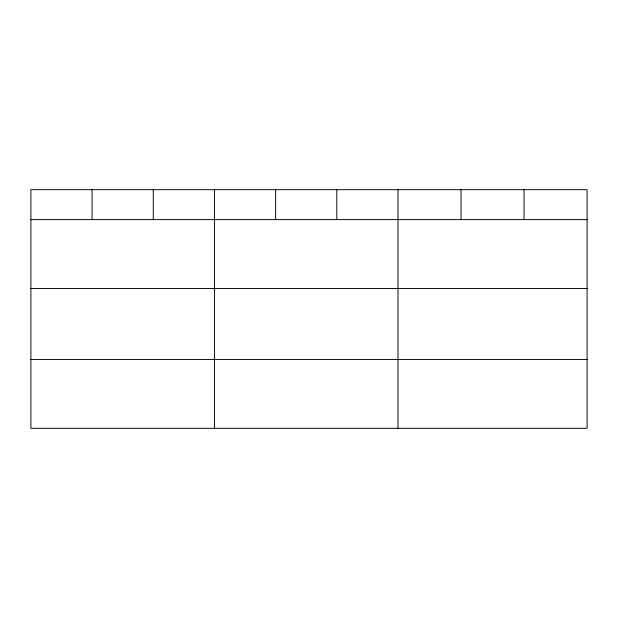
<?xml version="1.0" encoding="UTF-8"?>
<svg xmlns="http://www.w3.org/2000/svg" width="618" height="618" viewBox="0 0 618 618"><rect width="100%" height="100%" fill="white"/><g stroke="black" fill="none" stroke-linecap="round" stroke-linejoin="round"><path stroke-width="0.93" d="M587.1 288.482L587.1 189.68L30.9 189.68L30.9 428.32L587.1 428.32L587.1 288.482L30.9 288.482M30.9 219.614L587.1 219.614M30.9 359.444L587.1 359.444M524.064 189.68L524.064 219.614M461.028 189.68L461.028 219.614M397.992 189.68L397.992 428.32M336.81 189.68L336.81 219.614M275.628 189.68L275.628 219.614M214.446 189.68L214.446 428.32M153.264 189.68L153.264 219.614M92.082 189.68L92.082 219.614"/></g></svg>
